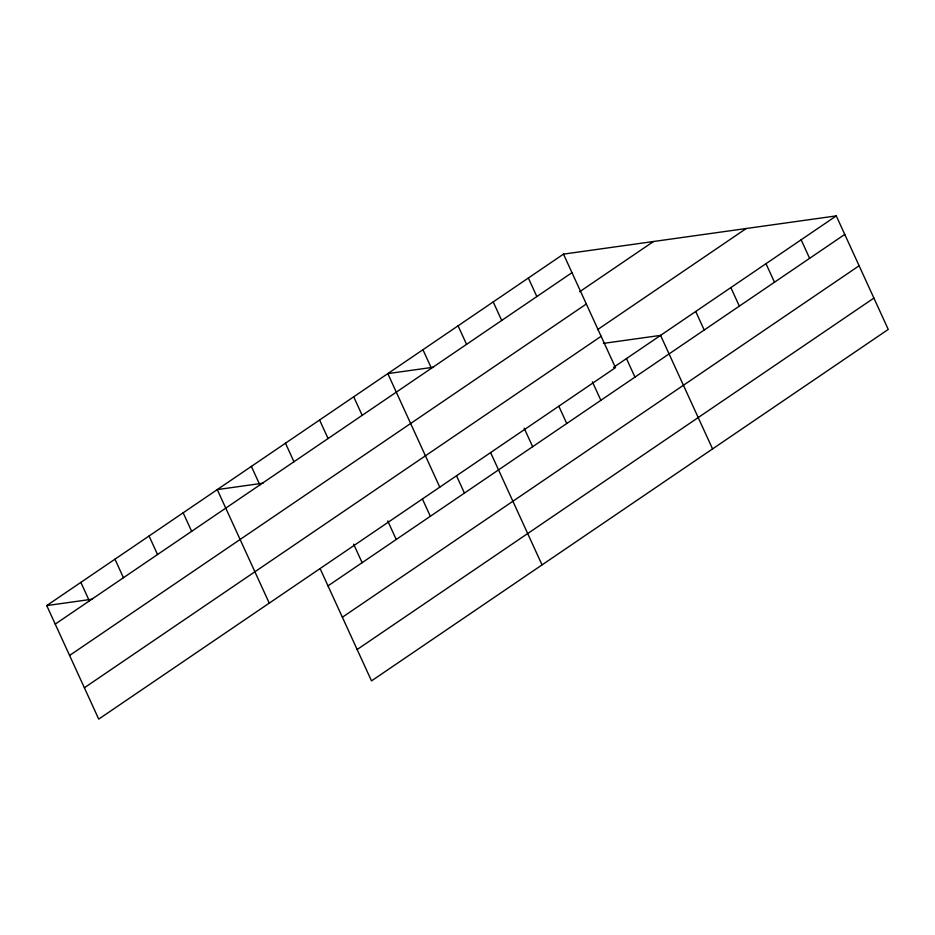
<?xml version="1.0" encoding="UTF-8"?>
<svg xmlns="http://www.w3.org/2000/svg" width="935" height="935" viewBox="0 0 935 935"><rect width="100%" height="100%" fill="white"/><g stroke="black" fill="none" stroke-linecap="round" stroke-linejoin="round"><path stroke-width="1.4" d="M563.489 254.121L615.475 367.654L98.724 719.108L46.75 605.576L563.489 254.121L836.276 215.891L888.25 329.424L371.511 680.879L320.132 568.667M55.235 624.112L571.975 272.658M579.712 291.697L653.507 241.51M69.587 655.458L586.327 304.004M597.5 329.681L746.247 228.502M84.372 687.763L601.112 336.308M613.535 367.373L836.276 215.891M328.021 585.871L844.761 234.428M342.374 617.229L859.113 265.774M357.158 649.521L873.898 298.078M433.524 367.21L387.803 373.614L439.777 487.147M603.426 343.39L660.577 335.384L712.563 448.917M262.992 483.185L217.271 489.601L269.257 603.133M46.75 605.576L92.472 599.171M801.131 239.792L809.616 258.329M765.999 263.693L774.484 282.218M730.854 287.583L739.34 306.119M695.722 311.484L704.207 330.02M626.473 358.584L634.958 377.109M592.369 381.772L600.854 400.309M528.357 278.022L536.842 296.559M558.873 406.293L566.75 423.508M493.212 301.923L501.698 320.46M524.161 428.172L532.646 446.696M458.08 325.824L466.565 344.349M490.665 452.692L542.031 564.892M422.936 349.713L431.421 368.25M456.56 475.88L464.438 493.096M422.456 499.08L430.334 516.284M353.699 396.814L362.184 415.35M387.744 520.947L396.23 539.483M319.583 420.014L328.08 438.538M353.64 544.147L362.125 562.683M285.479 443.202L293.964 461.738M251.375 466.401L259.86 484.938M183.166 512.789L191.652 531.325M149.062 535.989L157.548 554.525M114.958 559.188L123.443 577.713M80.854 582.376L89.339 600.913"/></g></svg>
